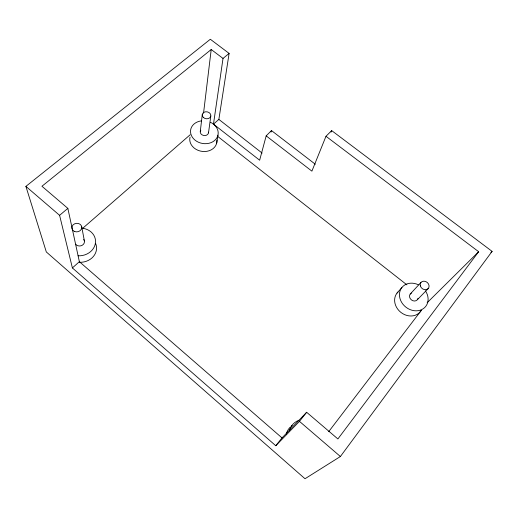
<?xml version="1.0" encoding="UTF-8"?>
<svg xmlns="http://www.w3.org/2000/svg" width="518" height="518" viewBox="0 0 518 518"><rect width="100%" height="100%" fill="white"/><g stroke="black" fill="none" stroke-linecap="round" stroke-linejoin="round"><path stroke-width="0.78" d="M200.285 131.436L202.273 114.536M203.548 113.131L211.208 49.501L223.018 58.43L213.481 124.139L259.647 160.211L266.181 135.871L271.464 130.562L315.32 164.251M208.514 132.822L210.813 116M213.481 124.139L218.861 119.412L229.111 53.399L210.327 39.258L25.9 186.376L46.316 251.955L305.011 478.742L340.397 456.513L492.1 251.372L331.682 130.614L325.984 136.286L311.901 171.141L266.181 135.871M216.699 143.085L217.955 135.166M271.043 132.096L271.464 130.562M331.067 132.103L331.682 130.614M325.984 136.286L478.658 251.722L337.891 438.947L306.656 412.276L282.006 437.904L275.77 445.726L72.39 267.935L59.596 215.326L25.9 186.376M328.71 431.649L421.406 310.269M427.149 302.745L478.658 251.722M275.77 445.726L299.449 421.348L306.656 412.276M397.041 293.046L401.903 287.496M410.224 294.043L420.901 282.511M417.398 299.689L428.392 288.358M490.928 252.486L492.1 251.372M72.39 267.935L79.371 261.687L67.845 208.372L41.945 186.253L211.208 49.501M82.407 228.561L190.184 134.738M59.596 215.326L67.845 208.372M223.018 58.43L229.111 53.399M218.861 119.412L262.134 153.088M217.405 136.182L406.902 284.855M299.449 421.348L340.397 456.513M79.371 261.687L282.006 437.904M81.702 226.657L84.382 240.915M421.186 310.418A14.912 12.691 39.2 0 1 400.867 312.38A14.912 12.691 39.2 0 1 397.928 292.061M210.502 122.319A13.915 11.39 10 0 1 214.407 140.676A13.915 11.39 10 0 1 192.301 137.16A13.915 11.39 10 0 1 201.405 120.875M418.026 298.303A4.565 3.859 38.8 0 1 411.428 299.922A4.565 3.859 38.8 0 1 411.409 293.097M83.696 239.439A4.785 4.144 -7.8 0 1 82.284 245.234A4.785 4.144 -7.8 0 1 75.686 244.224M208.54 132.148A4.176 3.419 10 0 1 203.444 135.425A4.176 3.419 10 0 1 200.809 130.199M286.266 433.974A16.939 15.812 62.9 0 1 290.035 427.318M291.038 426.366A16.939 15.812 62.9 0 1 292.113 425.511M289.322 430.808A17.301 16.129 61.8 0 1 298.97 420.253M95.577 243.337A15.624 13.598 -8.3 0 1 79.474 262.27M81.294 228.134A15.941 13.818 -7.8 0 1 95.461 242.825A15.941 13.818 -7.8 0 1 78.076 255.795M216.912 140.151A13.669 11.254 9.9 0 1 202.402 151.431A13.669 11.254 9.9 0 1 190.041 137.121M425.395 290.799A15.21 12.872 38.8 0 1 418.155 310.677A15.21 12.872 38.8 0 1 399.443 294.677A15.21 12.872 38.8 0 1 418.311 284.745M74.262 231.358A4.986 4.28 -6.9 0 0 81.786 227.493A4.986 4.28 -6.9 0 0 74.378 223.931A4.986 4.28 -6.9 0 0 74.262 231.358M203.309 117.398A4.332 3.497 10.3 0 0 210.625 116.654A4.332 3.497 10.3 0 0 205.698 111.778A4.332 3.497 10.3 0 0 203.309 117.398M420.338 285.884A4.746 3.976 38.2 0 0 427.842 288.914A4.746 3.976 38.2 0 0 425.738 281.533A4.746 3.976 38.2 0 0 420.338 285.884"/></g></svg>
